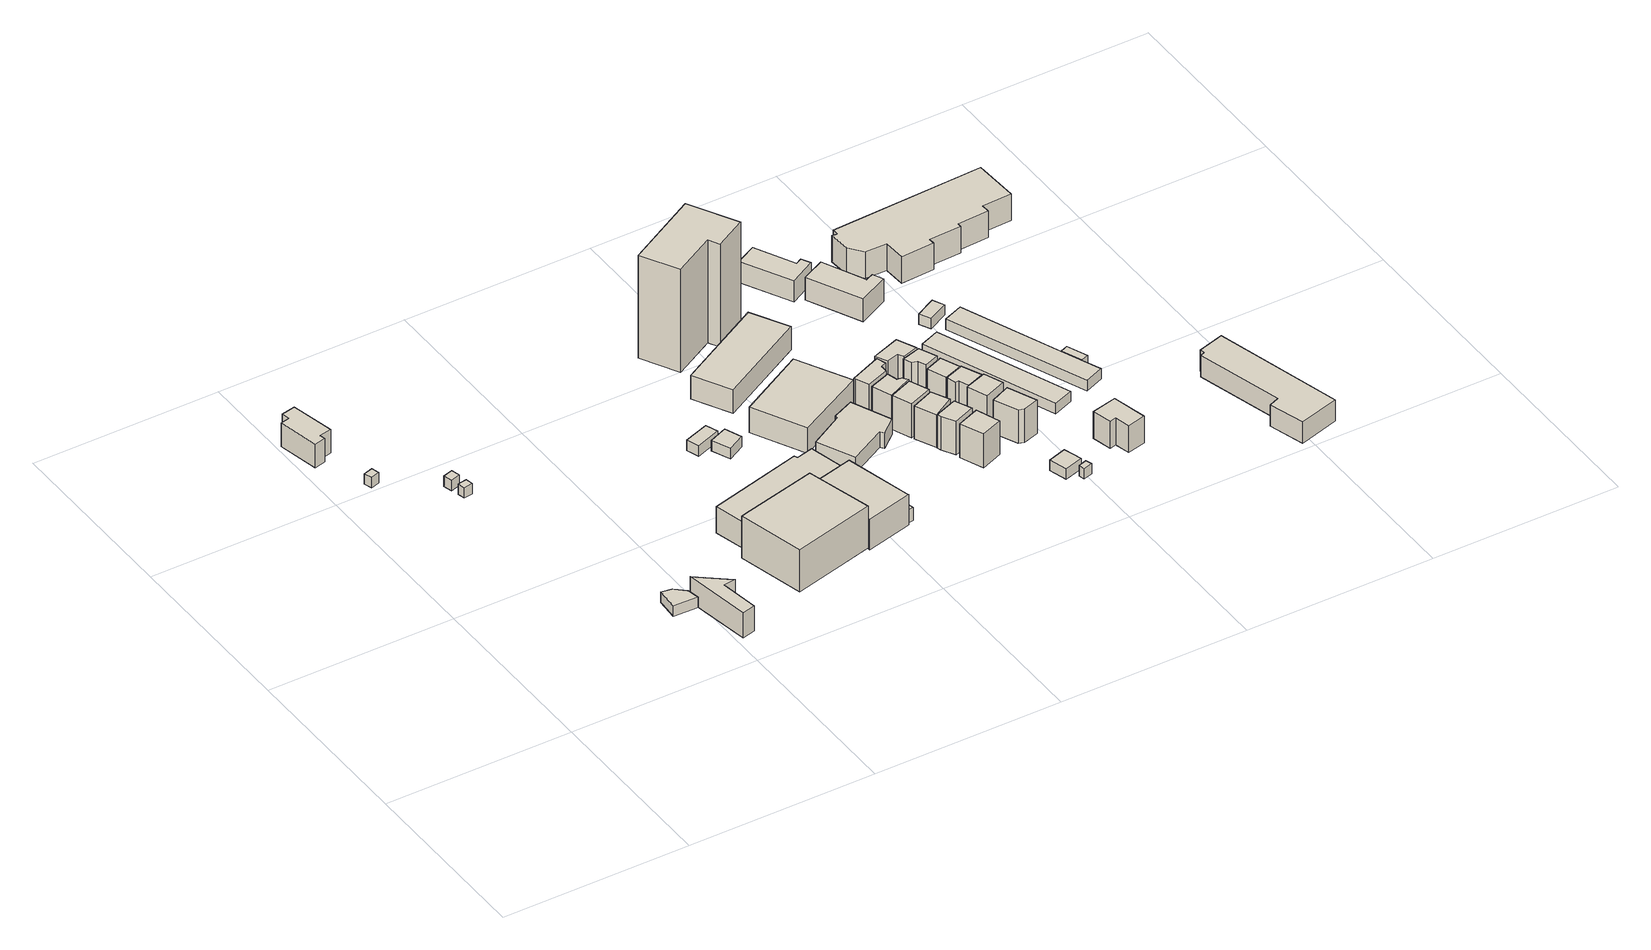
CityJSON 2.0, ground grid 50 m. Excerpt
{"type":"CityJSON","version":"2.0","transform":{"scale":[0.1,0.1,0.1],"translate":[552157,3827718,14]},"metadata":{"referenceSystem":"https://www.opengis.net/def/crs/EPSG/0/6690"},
"CityObjects":{
"building1":{"type":"Building","attributes":{"class":"3001","BuildingDetailAttribute.specifiedBuildingCoverageRate":0.8,"BuildingDetailAttribute.surveyYear":2017,"BuildingRiverFloodingRiskAttribute.description":"2","BuildingRiverFloodingRiskAttribute.rank":"1","BuildingRiverFloodingRiskAttribute.depth":0.229,"BuildingRiverFloodingRiskAttribute.adminType":"1","BuildingRiverFloodingRiskAttribute.scale":"1","BuildingRiverFloodingRiskAttribute.duration":22.53,"BuildingIDAttribute.prefecture":"27","BuildingIDAttribute.city":"27126"},"geometry":[{"type":"Solid","lod":"1","boundaries":[[[[0,1,2,3]],[[2,4,5,3]],[[1,6,4,2]],[[0,7,6,1]],[[3,5,7,0]],[[4,6,7,5]]]]}]},
"building2":{"type":"Building","attributes":{"計測周辺長":39.08,"1/2500図郭":113,"区名":"平野区","町丁目名称":"長吉川辺４丁目","街区番号":1,"class":"3001","usage":"411","measuredHeight":6.8,"storeysAboveGround":2,"BuildingDetailAttribute.buildingRoofEdgeArea":73.45,"BuildingDetailAttribute.buildingStructureType":"601","BuildingDetailAttribute.buildingStructureOrgType":"1","BuildingDetailAttribute.detailedUsage":"1110","BuildingDetailAttribute.specifiedBuildingCoverageRate":0.8,"BuildingDetailAttribute.surveyYear":2017,"BuildingRiverFloodingRiskAttribute.description":"2","BuildingRiverFloodingRiskAttribute.rank":"2","BuildingRiverFloodingRiskAttribute.depth":0.531,"BuildingRiverFloodingRiskAttribute.adminType":"1","BuildingRiverFloodingRiskAttribute.scale":"1","BuildingRiverFloodingRiskAttribute.duration":22.53,"BuildingIDAttribute.prefecture":"27","BuildingIDAttribute.city":"27126"},"geometry":[{"type":"Solid","lod":"1","boundaries":[[[[8,9,10,11,12,13,14,15]],[[14,16,17,15]],[[13,18,16,14]],[[12,19,18,13]],[[11,20,19,12]],[[10,21,20,11]],[[9,22,21,10]],[[8,23,22,9]],[[15,17,23,8]],[[16,18,19,20,21,22,23,17]]]]}]},
"building3":{"type":"Building","attributes":{"class":"3001","BuildingDetailAttribute.specifiedBuildingCoverageRate":0.8,"BuildingDetailAttribute.surveyYear":2017,"BuildingRiverFloodingRiskAttribute.description":"2","BuildingRiverFloodingRiskAttribute.rank":"2","BuildingRiverFloodingRiskAttribute.depth":0.778,"BuildingRiverFloodingRiskAttribute.adminType":"1","BuildingRiverFloodingRiskAttribute.scale":"2","BuildingRiverFloodingRiskAttribute.duration":47.17,"BuildingIDAttribute.prefecture":"27","BuildingIDAttribute.city":"27126"},"geometry":[{"type":"Solid","lod":"1","boundaries":[[[[24,25,26,27]],[[26,28,29,27]],[[25,30,28,26]],[[24,31,30,25]],[[27,29,31,24]],[[28,30,31,29]]]]}]},
"building4":{"type":"Building","attributes":{"class":"3001","BuildingDetailAttribute.specifiedBuildingCoverageRate":0.8,"BuildingDetailAttribute.surveyYear":2017,"BuildingRiverFloodingRiskAttribute.description":"2","BuildingRiverFloodingRiskAttribute.rank":"1","BuildingRiverFloodingRiskAttribute.depth":0.028,"BuildingRiverFloodingRiskAttribute.adminType":"1","BuildingRiverFloodingRiskAttribute.scale":"1","BuildingRiverFloodingRiskAttribute.duration":47.17,"BuildingIDAttribute.prefecture":"27","BuildingIDAttribute.city":"27126"},"geometry":[{"type":"Solid","lod":"1","boundaries":[[[[32,33,34,35]],[[34,36,37,35]],[[33,38,36,34]],[[32,39,38,33]],[[35,37,39,32]],[[36,38,39,37]]]]}]},
"building5":{"type":"Building","attributes":{"class":"3001","BuildingDetailAttribute.surveyYear":2017,"BuildingRiverFloodingRiskAttribute.description":"2","BuildingRiverFloodingRiskAttribute.rank":"2","BuildingRiverFloodingRiskAttribute.depth":0.735,"BuildingRiverFloodingRiskAttribute.adminType":"1","BuildingRiverFloodingRiskAttribute.scale":"1","BuildingRiverFloodingRiskAttribute.duration":90.55,"BuildingIDAttribute.prefecture":"27","BuildingIDAttribute.city":"27126"},"geometry":[{"type":"Solid","lod":"1","boundaries":[[[[40,41,42,43,44]],[[43,45,46,44]],[[42,47,45,43]],[[41,48,47,42]],[[40,49,48,41]],[[44,46,49,40]],[[45,47,48,49,46]]]]}]},
"building6":{"type":"Building","attributes":{"class":"3001","measuredHeight":7.2,"BuildingDetailAttribute.surveyYear":2017,"BuildingRiverFloodingRiskAttribute.description":"2","BuildingRiverFloodingRiskAttribute.rank":"2","BuildingRiverFloodingRiskAttribute.depth":0.735,"BuildingRiverFloodingRiskAttribute.adminType":"1","BuildingRiverFloodingRiskAttribute.scale":"1","BuildingRiverFloodingRiskAttribute.duration":90.55,"BuildingIDAttribute.prefecture":"27","BuildingIDAttribute.city":"27126"},"geometry":[{"type":"Solid","lod":"1","boundaries":[[[[50,51,52,53,54]],[[53,55,56,54]],[[52,57,55,53]],[[51,58,57,52]],[[50,59,58,51]],[[54,56,59,50]],[[55,57,58,59,56]]]]}]},
"building7":{"type":"Building","attributes":{"計測周辺長":106.9,"1/2500図郭":113,"区名":"平野区","町丁目名称":"長吉川辺４丁目","街区番号":1,"class":"3001","usage":"402","measuredHeight":12,"storeysAboveGround":3,"BuildingDetailAttribute.buildingRoofEdgeArea":641.22,"BuildingDetailAttribute.buildingStructureType":"610","BuildingDetailAttribute.buildingStructureOrgType":"2","BuildingDetailAttribute.detailedUsage":"1210","BuildingDetailAttribute.specifiedBuildingCoverageRate":0.8,"BuildingDetailAttribute.surveyYear":2017,"BuildingRiverFloodingRiskAttribute.description":"2","BuildingRiverFloodingRiskAttribute.rank":"2","BuildingRiverFloodingRiskAttribute.depth":0.831,"BuildingRiverFloodingRiskAttribute.adminType":"1","BuildingRiverFloodingRiskAttribute.scale":"1","BuildingRiverFloodingRiskAttribute.duration":133.55,"BuildingIDAttribute.prefecture":"27","BuildingIDAttribute.city":"27126"},"geometry":[{"type":"Solid","lod":"1","boundaries":[[[[60,61,62,63,64]],[[63,65,66,64]],[[62,67,65,63]],[[61,68,67,62]],[[60,69,68,61]],[[64,66,69,60]],[[65,67,68,69,66]]]]}]},
"building8":{"type":"Building","attributes":{"計測周辺長":82.92,"1/2500図郭":113,"区名":"平野区","町丁目名称":"長吉川辺４丁目","街区番号":1,"class":"3001","usage":"441","measuredHeight":7.5,"storeysAboveGround":2,"BuildingDetailAttribute.buildingRoofEdgeArea":329.69,"BuildingDetailAttribute.buildingStructureType":"610","BuildingDetailAttribute.buildingStructureOrgType":"2","BuildingDetailAttribute.detailedUsage":"1510","BuildingDetailAttribute.specifiedBuildingCoverageRate":0.8,"BuildingDetailAttribute.surveyYear":2017,"BuildingRiverFloodingRiskAttribute.description":"2","BuildingRiverFloodingRiskAttribute.rank":"2","BuildingRiverFloodingRiskAttribute.depth":0.732,"BuildingRiverFloodingRiskAttribute.adminType":"1","BuildingRiverFloodingRiskAttribute.scale":"1","BuildingRiverFloodingRiskAttribute.duration":86.08,"BuildingIDAttribute.prefecture":"27","BuildingIDAttribute.city":"27126"},"geometry":[{"type":"Solid","lod":"1","boundaries":[[[[70,71,72,73,74,75,76]],[[75,77,78,76]],[[74,79,77,75]],[[73,80,79,74]],[[72,81,80,73]],[[71,82,81,72]],[[70,83,82,71]],[[76,78,83,70]],[[77,79,80,81,82,83,78]]]]}]},
"building9":{"type":"Building","attributes":{"計測周辺長":18.52,"1/2500図郭":113,"区名":"平野区","町丁目名称":"長吉川辺４丁目","街区番号":1,"class":"3001","usage":"454","measuredHeight":3,"storeysAboveGround":1,"BuildingDetailAttribute.buildingRoofEdgeArea":19.88,"BuildingDetailAttribute.buildingStructureType":"610","BuildingDetailAttribute.buildingStructureOrgType":"2","BuildingDetailAttribute.detailedUsage":"1930","BuildingDetailAttribute.specifiedBuildingCoverageRate":0.8,"BuildingDetailAttribute.surveyYear":2017,"BuildingRiverFloodingRiskAttribute.description":"2","BuildingRiverFloodingRiskAttribute.rank":"2","BuildingRiverFloodingRiskAttribute.depth":0.528,"BuildingRiverFloodingRiskAttribute.adminType":"1","BuildingRiverFloodingRiskAttribute.scale":"1","BuildingRiverFloodingRiskAttribute.duration":45.37,"BuildingIDAttribute.prefecture":"27","BuildingIDAttribute.city":"27126"},"geometry":[{"type":"Solid","lod":"1","boundaries":[[[[84,85,86,87]],[[86,88,89,87]],[[85,90,88,86]],[[84,91,90,85]],[[87,89,91,84]],[[88,90,91,89]]]]}]},
"building10":{"type":"Building","attributes":{"計測周辺長":106.9,"1/2500図郭":113,"区名":"平野区","町丁目名称":"長吉川辺４丁目","街区番号":1,"class":"3001","usage":"402","measuredHeight":8.7,"storeysAboveGround":3,"BuildingDetailAttribute.buildingRoofEdgeArea":641.22,"BuildingDetailAttribute.buildingStructureType":"610","BuildingDetailAttribute.buildingStructureOrgType":"2","BuildingDetailAttribute.detailedUsage":"1210","BuildingDetailAttribute.specifiedBuildingCoverageRate":0.8,"BuildingDetailAttribute.surveyYear":2017,"BuildingRiverFloodingRiskAttribute.description":"2","BuildingRiverFloodingRiskAttribute.rank":"2","BuildingRiverFloodingRiskAttribute.depth":0.737,"BuildingRiverFloodingRiskAttribute.adminType":"1","BuildingRiverFloodingRiskAttribute.scale":"1","BuildingRiverFloodingRiskAttribute.duration":126.85,"BuildingIDAttribute.prefecture":"27","BuildingIDAttribute.city":"27126"},"geometry":[{"type":"Solid","lod":"1","boundaries":[[[[92,93,94,95,96,97,98]],[[97,99,100,98]],[[96,101,99,97]],[[95,102,101,96]],[[94,103,102,95]],[[93,104,103,94]],[[92,105,104,93]],[[98,100,105,92]],[[99,101,102,103,104,105,100]]]]}]},
"building11":{"type":"Building","attributes":{"class":"3001","BuildingDetailAttribute.specifiedBuildingCoverageRate":0.8,"BuildingDetailAttribute.surveyYear":2017,"BuildingRiverFloodingRiskAttribute.description":"2","BuildingRiverFloodingRiskAttribute.rank":"2","BuildingRiverFloodingRiskAttribute.depth":0.528,"BuildingRiverFloodingRiskAttribute.adminType":"1","BuildingRiverFloodingRiskAttribute.scale":"1","BuildingRiverFloodingRiskAttribute.duration":112.98,"BuildingIDAttribute.prefecture":"27","BuildingIDAttribute.city":"27126"},"geometry":[{"type":"Solid","lod":"1","boundaries":[[[[106,107,108,109]],[[108,110,111,109]],[[107,112,110,108]],[[106,113,112,107]],[[109,111,113,106]],[[110,112,113,111]]]]}]},
"building12":{"type":"Building","attributes":{"class":"3003","measuredHeight":3.7,"BuildingDetailAttribute.specifiedBuildingCoverageRate":0.8,"BuildingDetailAttribute.surveyYear":2017,"BuildingRiverFloodingRiskAttribute.description":"2","BuildingRiverFloodingRiskAttribute.rank":"2","BuildingRiverFloodingRiskAttribute.depth":1.23,"BuildingRiverFloodingRiskAttribute.adminType":"1","BuildingRiverFloodingRiskAttribute.scale":"1","BuildingRiverFloodingRiskAttribute.duration":126.85,"BuildingIDAttribute.prefecture":"27","BuildingIDAttribute.city":"27126"},"geometry":[{"type":"Solid","lod":"1","boundaries":[[[[114,115,116,117]],[[116,118,119,117]],[[115,120,118,116]],[[114,121,120,115]],[[117,119,121,114]],[[118,120,121,119]]]]}]},
"building13":{"type":"Building","attributes":{"計測周辺長":72.71,"1/2500図郭":113,"区名":"平野区","町丁目名称":"長吉川辺４丁目","街区番号":1,"class":"3001","usage":"441","measuredHeight":7.2,"storeysAboveGround":2,"BuildingDetailAttribute.buildingRoofEdgeArea":324.1,"BuildingDetailAttribute.buildingStructureType":"610","BuildingDetailAttribute.buildingStructureOrgType":"2","BuildingDetailAttribute.detailedUsage":"1510","BuildingDetailAttribute.specifiedBuildingCoverageRate":0.8,"BuildingDetailAttribute.surveyYear":2017,"BuildingRiverFloodingRiskAttribute.description":"2","BuildingRiverFloodingRiskAttribute.rank":"2","BuildingRiverFloodingRiskAttribute.depth":0.833,"BuildingRiverFloodingRiskAttribute.adminType":"1","BuildingRiverFloodingRiskAttribute.scale":"1","BuildingRiverFloodingRiskAttribute.duration":112.98,"BuildingIDAttribute.prefecture":"27","BuildingIDAttribute.city":"27126"},"geometry":[{"type":"Solid","lod":"1","boundaries":[[[[122,123,124,125]],[[124,126,127,125]],[[123,128,126,124]],[[122,129,128,123]],[[125,127,129,122]],[[126,128,129,127]]]]}]},
"building14":{"type":"Building","attributes":{"計測周辺長":43.06,"1/2500図郭":113,"区名":"平野区","町丁目名称":"長吉川辺４丁目","街区番号":1,"class":"3001","usage":"411","measuredHeight":4.4,"storeysAboveGround":2,"BuildingDetailAttribute.buildingRoofEdgeArea":115.74,"BuildingDetailAttribute.buildingStructureType":"601","BuildingDetailAttribute.buildingStructureOrgType":"1","BuildingDetailAttribute.detailedUsage":"1110","BuildingDetailAttribute.specifiedBuildingCoverageRate":0.8,"BuildingDetailAttribute.surveyYear":2017,"BuildingRiverFloodingRiskAttribute.description":"2","BuildingRiverFloodingRiskAttribute.rank":"2","BuildingRiverFloodingRiskAttribute.depth":0.533,"BuildingRiverFloodingRiskAttribute.adminType":"1","BuildingRiverFloodingRiskAttribute.scale":"1","BuildingRiverFloodingRiskAttribute.duration":112.98,"BuildingIDAttribute.prefecture":"27","BuildingIDAttribute.city":"27126"},"geometry":[{"type":"Solid","lod":"1","boundaries":[[[[130,131,132,133,134,135,136,137]],[[136,138,139,137]],[[135,140,138,136]],[[134,141,140,135]],[[133,142,141,134]],[[132,143,142,133]],[[131,144,143,132]],[[130,145,144,131]],[[137,139,145,130]],[[138,140,141,142,143,144,145,139]]]]}]},
"building15":{"type":"Building","attributes":{"計測周辺長":76.27,"1/2500図郭":113,"区名":"平野区","町丁目名称":"長吉川辺４丁目","街区番号":1,"class":"3001","usage":"422","measuredHeight":6.6,"storeysAboveGround":2,"BuildingDetailAttribute.buildingRoofEdgeArea":300.15,"BuildingDetailAttribute.buildingStructureType":"601","BuildingDetailAttribute.buildingStructureOrgType":"1","BuildingDetailAttribute.detailedUsage":"1415","BuildingDetailAttribute.specifiedBuildingCoverageRate":0.8,"BuildingDetailAttribute.surveyYear":2017,"BuildingRiverFloodingRiskAttribute.description":"2","BuildingRiverFloodingRiskAttribute.rank":"2","BuildingRiverFloodingRiskAttribute.depth":1.03,"BuildingRiverFloodingRiskAttribute.adminType":"1","BuildingRiverFloodingRiskAttribute.scale":"1","BuildingRiverFloodingRiskAttribute.duration":182.98,"BuildingIDAttribute.prefecture":"27","BuildingIDAttribute.city":"27126"},"geometry":[{"type":"Solid","lod":"1","boundaries":[[[[146,147,148,149]],[[148,150,151,149]],[[147,152,150,148]],[[146,153,152,147]],[[149,151,153,146]],[[150,152,153,151]]]]}]},
"building16":{"type":"Building","attributes":{"計測周辺長":72.94,"1/2500図郭":113,"区名":"平野区","町丁目名称":"長吉川辺４丁目","街区番号":1,"class":"3002","usage":"412","measuredHeight":29.5,"storeysAboveGround":7,"BuildingDetailAttribute.buildingRoofEdgeArea":275.7,"BuildingDetailAttribute.buildingStructureType":"603","BuildingDetailAttribute.buildingStructureOrgType":"3","BuildingDetailAttribute.detailedUsage":"1130","BuildingDetailAttribute.specifiedBuildingCoverageRate":0.8,"BuildingDetailAttribute.surveyYear":2017,"BuildingRiverFloodingRiskAttribute.description":"2","BuildingRiverFloodingRiskAttribute.rank":"2","BuildingRiverFloodingRiskAttribute.depth":1.03,"BuildingRiverFloodingRiskAttribute.adminType":"1","BuildingRiverFloodingRiskAttribute.scale":"1","BuildingRiverFloodingRiskAttribute.duration":190.18,"BuildingIDAttribute.prefecture":"27","BuildingIDAttribute.city":"27126"},"geometry":[{"type":"Solid","lod":"1","boundaries":[[[[154,155,156,157,158,159]],[[158,160,161,159]],[[157,162,160,158]],[[156,163,162,157]],[[155,164,163,156]],[[154,165,164,155]],[[159,161,165,154]],[[160,162,163,164,165,161]]]]}]},
"building17":{"type":"Building","attributes":{"計測周辺長":24.36,"1/2500図郭":113,"区名":"平野区","町丁目名称":"長吉川辺４丁目","街区番号":1,"class":"3001","usage":"411","measuredHeight":9.4,"storeysAboveGround":3,"BuildingDetailAttribute.buildingRoofEdgeArea":32.88,"BuildingDetailAttribute.buildingStructureType":"610","BuildingDetailAttribute.buildingStructureOrgType":"2","BuildingDetailAttribute.detailedUsage":"1110","BuildingDetailAttribute.specifiedBuildingCoverageRate":0.8,"BuildingDetailAttribute.surveyYear":2017,"BuildingRiverFloodingRiskAttribute.description":"2","BuildingRiverFloodingRiskAttribute.rank":"2","BuildingRiverFloodingRiskAttribute.depth":0.938,"BuildingRiverFloodingRiskAttribute.adminType":"1","BuildingRiverFloodingRiskAttribute.scale":"1","BuildingRiverFloodingRiskAttribute.duration":99.87,"BuildingIDAttribute.prefecture":"27","BuildingIDAttribute.city":"27126"},"geometry":[{"type":"Solid","lod":"1","boundaries":[[[[166,167,168,169,170,171]],[[170,172,173,171]],[[169,174,172,170]],[[168,175,174,169]],[[167,176,175,168]],[[166,177,176,167]],[[171,173,177,166]],[[172,174,175,176,177,173]]]]}]},
"building18":{"type":"Building","attributes":{"計測周辺長":25.8,"1/2500図郭":113,"区名":"平野区","町丁目名称":"長吉川辺４丁目","街区番号":1,"class":"3001","usage":"411","measuredHeight":9.6,"storeysAboveGround":3,"BuildingDetailAttribute.buildingRoofEdgeArea":34.41,"BuildingDetailAttribute.buildingStructureType":"610","BuildingDetailAttribute.buildingStructureOrgType":"2","BuildingDetailAttribute.detailedUsage":"1110","BuildingDetailAttribute.specifiedBuildingCoverageRate":0.8,"BuildingDetailAttribute.surveyYear":2017,"BuildingRiverFloodingRiskAttribute.description":"2","BuildingRiverFloodingRiskAttribute.rank":"2","BuildingRiverFloodingRiskAttribute.depth":0.738,"BuildingRiverFloodingRiskAttribute.adminType":"1","BuildingRiverFloodingRiskAttribute.scale":"1","BuildingRiverFloodingRiskAttribute.duration":99.87,"BuildingIDAttribute.prefecture":"27","BuildingIDAttribute.city":"27126"},"geometry":[{"type":"Solid","lod":"1","boundaries":[[[[178,179,180,181,182,183,184]],[[183,185,186,184]],[[182,187,185,183]],[[181,188,187,182]],[[180,189,188,181]],[[179,190,189,180]],[[178,191,190,179]],[[184,186,191,178]],[[185,187,188,189,190,191,186]]]]}]},
"building19":{"type":"Building","attributes":{"計測周辺長":24.59,"1/2500図郭":113,"区名":"平野区","町丁目名称":"長吉川辺４丁目","街区番号":1,"class":"3001","usage":"411","measuredHeight":9.7,"storeysAboveGround":3,"BuildingDetailAttribute.buildingRoofEdgeArea":32.28,"BuildingDetailAttribute.buildingStructureType":"610","BuildingDetailAttribute.buildingStructureOrgType":"2","BuildingDetailAttribute.detailedUsage":"1110","BuildingDetailAttribute.specifiedBuildingCoverageRate":0.8,"BuildingDetailAttribute.surveyYear":2017,"BuildingRiverFloodingRiskAttribute.description":"2","BuildingRiverFloodingRiskAttribute.rank":"2","BuildingRiverFloodingRiskAttribute.depth":0.638,"BuildingRiverFloodingRiskAttribute.adminType":"1","BuildingRiverFloodingRiskAttribute.scale":"1","BuildingRiverFloodingRiskAttribute.duration":99.87,"BuildingIDAttribute.prefecture":"27","BuildingIDAttribute.city":"27126"},"geometry":[{"type":"Solid","lod":"1","boundaries":[[[[192,193,194,195]],[[194,196,197,195]],[[193,198,196,194]],[[192,199,198,193]],[[195,197,199,192]],[[196,198,199,197]]]]}]},
"building20":{"type":"Building","attributes":{"計測周辺長":24.4,"1/2500図郭":113,"区名":"平野区","町丁目名称":"長吉川辺４丁目","街区番号":1,"class":"3001","usage":"411","measuredHeight":9.5,"storeysAboveGround":3,"BuildingDetailAttribute.buildingRoofEdgeArea":36.94,"BuildingDetailAttribute.buildingStructureType":"610","BuildingDetailAttribute.buildingStructureOrgType":"2","BuildingDetailAttribute.detailedUsage":"1110","BuildingDetailAttribute.specifiedBuildingCoverageRate":0.8,"BuildingDetailAttribute.surveyYear":2017,"BuildingRiverFloodingRiskAttribute.description":"2","BuildingRiverFloodingRiskAttribute.rank":"2","BuildingRiverFloodingRiskAttribute.depth":0.839,"BuildingRiverFloodingRiskAttribute.adminType":"1","BuildingRiverFloodingRiskAttribute.scale":"1","BuildingRiverFloodingRiskAttribute.duration":128.32,"BuildingIDAttribute.prefecture":"27","BuildingIDAttribute.city":"27126"},"geometry":[{"type":"Solid","lod":"1","boundaries":[[[[200,201,202,203]],[[202,204,205,203]],[[201,206,204,202]],[[200,207,206,201]],[[203,205,207,200]],[[204,206,207,205]]]]}]},
"building21":{"type":"Building","attributes":{"計測周辺長":22.57,"1/2500図郭":113,"区名":"平野区","町丁目名称":"長吉川辺４丁目","街区番号":1,"class":"3001","usage":"411","measuredHeight":9.6,"storeysAboveGround":3,"BuildingDetailAttribute.buildingRoofEdgeArea":31.78,"BuildingDetailAttribute.buildingStructureType":"610","BuildingDetailAttribute.buildingStructureOrgType":"2","BuildingDetailAttribute.detailedUsage":"1110","BuildingDetailAttribute.specifiedBuildingCoverageRate":0.8,"BuildingDetailAttribute.surveyYear":2017,"BuildingRiverFloodingRiskAttribute.description":"2","BuildingRiverFloodingRiskAttribute.rank":"2","BuildingRiverFloodingRiskAttribute.depth":0.939,"BuildingRiverFloodingRiskAttribute.adminType":"1","BuildingRiverFloodingRiskAttribute.scale":"1","BuildingRiverFloodingRiskAttribute.duration":128.32,"BuildingIDAttribute.prefecture":"27","BuildingIDAttribute.city":"27126"},"geometry":[{"type":"Solid","lod":"1","boundaries":[[[[208,209,210,211,212]],[[211,213,214,212]],[[210,215,213,211]],[[209,216,215,210]],[[208,217,216,209]],[[212,214,217,208]],[[213,215,216,217,214]]]]}]},
"building22":{"type":"Building","attributes":{"計測周辺長":25.96,"1/2500図郭":113,"区名":"平野区","町丁目名称":"長吉川辺４丁目","街区番号":1,"class":"3001","usage":"413","measuredHeight":9.7,"storeysAboveGround":3,"BuildingDetailAttribute.buildingRoofEdgeArea":42.06,"BuildingDetailAttribute.buildingStructureType":"603","BuildingDetailAttribute.buildingStructureOrgType":"3","BuildingDetailAttribute.detailedUsage":"1150","BuildingDetailAttribute.specifiedBuildingCoverageRate":0.8,"BuildingDetailAttribute.surveyYear":2017,"BuildingRiverFloodingRiskAttribute.description":"2","BuildingRiverFloodingRiskAttribute.rank":"2","BuildingRiverFloodingRiskAttribute.depth":0.839,"BuildingRiverFloodingRiskAttribute.adminType":"1","BuildingRiverFloodingRiskAttribute.scale":"1","BuildingRiverFloodingRiskAttribute.duration":128.32,"BuildingIDAttribute.prefecture":"27","BuildingIDAttribute.city":"27126"},"geometry":[{"type":"Solid","lod":"1","boundaries":[[[[218,219,220,221]],[[220,222,223,221]],[[219,224,222,220]],[[218,225,224,219]],[[221,223,225,218]],[[222,224,225,223]]]]}]},
"building23":{"type":"Building","attributes":{"計測周辺長":26.19,"1/2500図郭":113,"区名":"平野区","町丁目名称":"長吉川辺４丁目","街区番号":1,"class":"3001","usage":"411","measuredHeight":9.5,"storeysAboveGround":3,"BuildingDetailAttribute.buildingRoofEdgeArea":35.69,"BuildingDetailAttribute.buildingStructureType":"610","BuildingDetailAttribute.buildingStructureOrgType":"2","BuildingDetailAttribute.detailedUsage":"1110","BuildingDetailAttribute.specifiedBuildingCoverageRate":0.8,"BuildingDetailAttribute.surveyYear":2017,"BuildingRiverFloodingRiskAttribute.description":"2","BuildingRiverFloodingRiskAttribute.rank":"2","BuildingRiverFloodingRiskAttribute.depth":0.638,"BuildingRiverFloodingRiskAttribute.adminType":"1","BuildingRiverFloodingRiskAttribute.scale":"1","BuildingRiverFloodingRiskAttribute.duration":99.87,"BuildingIDAttribute.prefecture":"27","BuildingIDAttribute.city":"27126"},"geometry":[{"type":"Solid","lod":"1","boundaries":[[[[226,227,228,229,230,231]],[[230,232,233,231]],[[229,234,232,230]],[[228,235,234,229]],[[227,236,235,228]],[[226,237,236,227]],[[231,233,237,226]],[[232,234,235,236,237,233]]]]}]},
"building24":{"type":"Building","attributes":{"class":"3003","BuildingDetailAttribute.specifiedBuildingCoverageRate":0.8,"BuildingDetailAttribute.surveyYear":2017,"BuildingRiverFloodingRiskAttribute.description":"2","BuildingRiverFloodingRiskAttribute.rank":"2","BuildingRiverFloodingRiskAttribute.depth":0.935,"BuildingRiverFloodingRiskAttribute.adminType":"1","BuildingRiverFloodingRiskAttribute.scale":"1","BuildingRiverFloodingRiskAttribute.duration":89.23,"BuildingIDAttribute.prefecture":"27","BuildingIDAttribute.city":"27126"},"geometry":[{"type":"Solid","lod":"1","boundaries":[[[[238,239,240,241]],[[240,242,243,241]],[[239,244,242,240]],[[238,245,244,239]],[[241,243,245,238]],[[242,244,245,243]]]]}]},
"building25":{"type":"Building","attributes":{"計測周辺長":20.73,"1/2500図郭":113,"区名":"平野区","町丁目名称":"長吉川辺４丁目","街区番号":1,"class":"3001","usage":"411","measuredHeight":9.7,"storeysAboveGround":3,"BuildingDetailAttribute.buildingRoofEdgeArea":24.84,"BuildingDetailAttribute.buildingStructureType":"610","BuildingDetailAttribute.buildingStructureOrgType":"2","BuildingDetailAttribute.detailedUsage":"1110","BuildingDetailAttribute.specifiedBuildingCoverageRate":0.8,"BuildingDetailAttribute.surveyYear":2017,"BuildingRiverFloodingRiskAttribute.description":"2","BuildingRiverFloodingRiskAttribute.rank":"2","BuildingRiverFloodingRiskAttribute.depth":0.938,"BuildingRiverFloodingRiskAttribute.adminType":"1","BuildingRiverFloodingRiskAttribute.scale":"1","BuildingRiverFloodingRiskAttribute.duration":99.87,"BuildingIDAttribute.prefecture":"27","BuildingIDAttribute.city":"27126"},"geometry":[{"type":"Solid","lod":"1","boundaries":[[[[246,247,248,249,250,251]],[[250,252,253,251]],[[249,254,252,250]],[[248,255,254,249]],[[247,256,255,248]],[[246,257,256,247]],[[251,253,257,246]],[[252,254,255,256,257,253]]]]}]},
"building26":{"type":"Building","attributes":{"計測周辺長":20.89,"1/2500図郭":113,"区名":"平野区","町丁目名称":"長吉川辺４丁目","街区番号":1,"class":"3001","usage":"411","measuredHeight":9.8,"storeysAboveGround":3,"BuildingDetailAttribute.buildingRoofEdgeArea":27.25,"BuildingDetailAttribute.buildingStructureType":"610","BuildingDetailAttribute.buildingStructureOrgType":"2","BuildingDetailAttribute.detailedUsage":"1110","BuildingDetailAttribute.specifiedBuildingCoverageRate":0.8,"BuildingDetailAttribute.surveyYear":2017,"BuildingRiverFloodingRiskAttribute.description":"2","BuildingRiverFloodingRiskAttribute.rank":"2","BuildingRiverFloodingRiskAttribute.depth":0.838,"BuildingRiverFloodingRiskAttribute.adminType":"1","BuildingRiverFloodingRiskAttribute.scale":"1","BuildingRiverFloodingRiskAttribute.duration":99.87,"BuildingIDAttribute.prefecture":"27","BuildingIDAttribute.city":"27126"},"geometry":[{"type":"Solid","lod":"1","boundaries":[[[[258,259,260,261]],[[260,262,263,261]],[[259,264,262,260]],[[258,265,264,259]],[[261,263,265,258]],[[262,264,265,263]]]]}]},
"building27":{"type":"Building","attributes":{"class":"3003","BuildingDetailAttribute.specifiedBuildingCoverageRate":0.8,"BuildingDetailAttribute.surveyYear":2017,"BuildingRiverFloodingRiskAttribute.description":"2","BuildingRiverFloodingRiskAttribute.rank":"1","BuildingRiverFloodingRiskAttribute.depth":0.435,"BuildingRiverFloodingRiskAttribute.adminType":"1","BuildingRiverFloodingRiskAttribute.scale":"1","BuildingRiverFloodingRiskAttribute.duration":89.23,"BuildingIDAttribute.prefecture":"27","BuildingIDAttribute.city":"27126"},"geometry":[{"type":"Solid","lod":"1","boundaries":[[[[266,267,268,269]],[[268,270,271,269]],[[267,272,270,268]],[[266,273,272,267]],[[269,271,273,266]],[[270,272,273,271]]]]}]},
"building28":{"type":"Building","attributes":{"計測周辺長":22.55,"1/2500図郭":113,"区名":"平野区","町丁目名称":"長吉川辺４丁目","街区番号":1,"class":"3001","usage":"411","measuredHeight":9.8,"storeysAboveGround":3,"BuildingDetailAttribute.buildingRoofEdgeArea":30.19,"BuildingDetailAttribute.buildingStructureType":"610","BuildingDetailAttribute.buildingStructureOrgType":"2","BuildingDetailAttribute.detailedUsage":"1110","BuildingDetailAttribute.specifiedBuildingCoverageRate":0.8,"BuildingDetailAttribute.surveyYear":2017,"BuildingRiverFloodingRiskAttribute.description":"2","BuildingRiverFloodingRiskAttribute.rank":"2","BuildingRiverFloodingRiskAttribute.depth":0.839,"BuildingRiverFloodingRiskAttribute.adminType":"1","BuildingRiverFloodingRiskAttribute.scale":"1","BuildingRiverFloodingRiskAttribute.duration":128.32,"BuildingIDAttribute.prefecture":"27","BuildingIDAttribute.city":"27126"},"geometry":[{"type":"Solid","lod":"1","boundaries":[[[[274,275,276,277,278,279]],[[278,280,281,279]],[[277,282,280,278]],[[276,283,282,277]],[[275,284,283,276]],[[274,285,284,275]],[[279,281,285,274]],[[280,282,283,284,285,281]]]]}]},
"building29":{"type":"Building","attributes":{"計測周辺長":23.27,"1/2500図郭":113,"区名":"平野区","町丁目名称":"長吉川辺４丁目","街区番号":1,"class":"3001","usage":"411","measuredHeight":10.1,"storeysAboveGround":3,"BuildingDetailAttribute.buildingRoofEdgeArea":33.72,"BuildingDetailAttribute.buildingStructureType":"610","BuildingDetailAttribute.buildingStructureOrgType":"2","BuildingDetailAttribute.detailedUsage":"1110","BuildingDetailAttribute.specifiedBuildingCoverageRate":0.8,"BuildingDetailAttribute.surveyYear":2017,"BuildingRiverFloodingRiskAttribute.description":"2","BuildingRiverFloodingRiskAttribute.rank":"2","BuildingRiverFloodingRiskAttribute.depth":0.639,"BuildingRiverFloodingRiskAttribute.adminType":"1","BuildingRiverFloodingRiskAttribute.scale":"1","BuildingRiverFloodingRiskAttribute.duration":128.32,"BuildingIDAttribute.prefecture":"27","BuildingIDAttribute.city":"27126"},"geometry":[{"type":"Solid","lod":"1","boundaries":[[[[286,287,288,289]],[[288,290,291,289]],[[287,292,290,288]],[[286,293,292,287]],[[289,291,293,286]],[[290,292,293,291]]]]}]},
"building30":{"type":"Building","attributes":{"計測周辺長":26.96,"1/2500図郭":113,"区名":"平野区","町丁目名称":"長吉川辺４丁目","街区番号":1,"class":"3002","usage":"411","measuredHeight":9.5,"storeysAboveGround":3,"BuildingDetailAttribute.buildingRoofEdgeArea":45,"BuildingDetailAttribute.buildingStructureType":"603","BuildingDetailAttribute.buildingStructureOrgType":"3","BuildingDetailAttribute.detailedUsage":"1110","BuildingDetailAttribute.specifiedBuildingCoverageRate":0.8,"BuildingDetailAttribute.surveyYear":2017,"BuildingRiverFloodingRiskAttribute.description":"2","BuildingRiverFloodingRiskAttribute.rank":"2","BuildingRiverFloodingRiskAttribute.depth":0.737,"BuildingRiverFloodingRiskAttribute.adminType":"1","BuildingRiverFloodingRiskAttribute.scale":"1","BuildingRiverFloodingRiskAttribute.duration":126.98,"BuildingIDAttribute.prefecture":"27","BuildingIDAttribute.city":"27126"},"geometry":[{"type":"Solid","lod":"1","boundaries":[[[[294,295,296,297,298]],[[297,299,300,298]],[[296,301,299,297]],[[295,302,301,296]],[[294,303,302,295]],[[298,300,303,294]],[[299,301,302,303,300]]]]}]},
"building31":{"type":"Building","attributes":{"計測周辺長":44.82,"1/2500図郭":113,"区名":"平野区","町丁目名称":"長吉川辺４丁目","街区番号":1,"class":"3001","usage":"441","measuredHeight":6,"storeysAboveGround":2,"BuildingDetailAttribute.buildingRoofEdgeArea":93.85,"BuildingDetailAttribute.buildingStructureType":"610","BuildingDetailAttribute.buildingStructureOrgType":"2","BuildingDetailAttribute.detailedUsage":"1520","BuildingDetailAttribute.specifiedBuildingCoverageRate":0.8,"BuildingDetailAttribute.surveyYear":2017,"BuildingRiverFloodingRiskAttribute.description":"2","BuildingRiverFloodingRiskAttribute.rank":"2","BuildingRiverFloodingRiskAttribute.depth":1.24,"BuildingRiverFloodingRiskAttribute.adminType":"1","BuildingRiverFloodingRiskAttribute.scale":"1","BuildingRiverFloodingRiskAttribute.duration":193.65,"BuildingIDAttribute.prefecture":"27","BuildingIDAttribute.city":"27126"},"geometry":[{"type":"Solid","lod":"1","boundaries":[[[[304,305,306,307,308,309]],[[308,310,311,309]],[[307,312,310,308]],[[306,313,312,307]],[[305,314,313,306]],[[304,315,314,305]],[[309,311,315,304]],[[310,312,313,314,315,311]]]]}]},
"building32":{"type":"Building","attributes":{"計測周辺長":49,"1/2500図郭":113,"区名":"平野区","町丁目名称":"長吉川辺４丁目","街区番号":1,"class":"3001","usage":"431","measuredHeight":6.5,"storeysAboveGround":1,"BuildingDetailAttribute.buildingRoofEdgeArea":111.53,"BuildingDetailAttribute.buildingStructureType":"610","BuildingDetailAttribute.buildingStructureOrgType":"2","BuildingDetailAttribute.detailedUsage":"1720","BuildingDetailAttribute.specifiedBuildingCoverageRate":0.8,"BuildingDetailAttribute.surveyYear":2017,"BuildingRiverFloodingRiskAttribute.description":"2","BuildingRiverFloodingRiskAttribute.rank":"2","BuildingRiverFloodingRiskAttribute.depth":1.04,"BuildingRiverFloodingRiskAttribute.adminType":"1","BuildingRiverFloodingRiskAttribute.scale":"1","BuildingRiverFloodingRiskAttribute.duration":193.65,"BuildingIDAttribute.prefecture":"27","BuildingIDAttribute.city":"27126"},"geometry":[{"type":"Solid","lod":"1","boundaries":[[[[316,317,318,319,320,321]],[[320,322,323,321]],[[319,324,322,320]],[[318,325,324,319]],[[317,326,325,318]],[[316,327,326,317]],[[321,323,327,316]],[[322,324,325,326,327,323]]]]}]},
"building33":{"type":"Building","attributes":{"計測周辺長":86.62,"1/2500図郭":113,"区名":"平野区","町丁目名称":"長吉川辺４丁目","街区番号":1,"class":"3001","usage":"431","storeysAboveGround":1,"BuildingDetailAttribute.buildingRoofEdgeArea":212.92,"BuildingDetailAttribute.buildingStructureType":"610","BuildingDetailAttribute.buildingStructureOrgType":"2","BuildingDetailAttribute.detailedUsage":"1740","BuildingDetailAttribute.specifiedBuildingCoverageRate":0.8,"BuildingDetailAttribute.surveyYear":2017,"BuildingRiverFloodingRiskAttribute.description":"2","BuildingRiverFloodingRiskAttribute.rank":"2","BuildingRiverFloodingRiskAttribute.depth":0.633,"BuildingRiverFloodingRiskAttribute.adminType":"1","BuildingRiverFloodingRiskAttribute.scale":"1","BuildingRiverFloodingRiskAttribute.duration":67.53,"BuildingIDAttribute.prefecture":"27","BuildingIDAttribute.city":"27126"},"geometry":[{"type":"Solid","lod":"1","boundaries":[[[[328,329,330,331]],[[330,332,333,331]],[[329,334,332,330]],[[328,335,334,329]],[[331,333,335,328]],[[332,334,335,333]]]]}]},
"building34":{"type":"Building","attributes":{"計測周辺長":31.74,"1/2500図郭":113,"区名":"平野区","町丁目名称":"長吉川辺４丁目","街区番号":2,"class":"3001","usage":"411","measuredHeight":7.7,"storeysAboveGround":3,"BuildingDetailAttribute.buildingRoofEdgeArea":58.46,"BuildingDetailAttribute.buildingStructureType":"610","BuildingDetailAttribute.buildingStructureOrgType":"2","BuildingDetailAttribute.detailedUsage":"1110","BuildingDetailAttribute.specifiedBuildingCoverageRate":0.8,"BuildingDetailAttribute.surveyYear":2017,"BuildingRiverFloodingRiskAttribute.description":"2","BuildingRiverFloodingRiskAttribute.rank":"2","BuildingRiverFloodingRiskAttribute.depth":0.735,"BuildingRiverFloodingRiskAttribute.adminType":"1","BuildingRiverFloodingRiskAttribute.scale":"1","BuildingRiverFloodingRiskAttribute.duration":89.23,"BuildingIDAttribute.prefecture":"27","BuildingIDAttribute.city":"27126"},"geometry":[{"type":"Solid","lod":"1","boundaries":[[[[336,337,338,339,340,341]],[[340,342,343,341]],[[339,344,342,340]],[[338,345,344,339]],[[337,346,345,338]],[[336,347,346,337]],[[341,343,347,336]],[[342,344,345,346,347,343]]]]}]},
"building35":{"type":"Building","attributes":{"計測周辺長":18.68,"1/2500図郭":113,"区名":"平野区","町丁目名称":"長吉川辺４丁目","街区番号":1,"class":"3001","usage":"454","storeysAboveGround":1,"BuildingDetailAttribute.buildingRoofEdgeArea":20.07,"BuildingDetailAttribute.buildingStructureType":"610","BuildingDetailAttribute.buildingStructureOrgType":"2","BuildingDetailAttribute.detailedUsage":"1930","BuildingDetailAttribute.specifiedBuildingCoverageRate":0.8,"BuildingDetailAttribute.surveyYear":2017,"BuildingRiverFloodingRiskAttribute.description":"2","BuildingRiverFloodingRiskAttribute.rank":"2","BuildingRiverFloodingRiskAttribute.depth":0.935,"BuildingRiverFloodingRiskAttribute.adminType":"1","BuildingRiverFloodingRiskAttribute.scale":"1","BuildingRiverFloodingRiskAttribute.duration":116.58,"BuildingIDAttribute.prefecture":"27","BuildingIDAttribute.city":"27126"},"geometry":[{"type":"Solid","lod":"1","boundaries":[[[[348,349,350,351]],[[350,352,353,351]],[[349,354,352,350]],[[348,355,354,349]],[[351,353,355,348]],[[352,354,355,353]]]]}]},
"building36":{"type":"Building","attributes":{"計測周辺長":90.1,"1/2500図郭":113,"区名":"平野区","町丁目名称":"長吉川辺４丁目","街区番号":1,"class":"3001","usage":"431","storeysAboveGround":1,"BuildingDetailAttribute.buildingRoofEdgeArea":218.7,"BuildingDetailAttribute.buildingStructureType":"610","BuildingDetailAttribute.buildingStructureOrgType":"2","BuildingDetailAttribute.detailedUsage":"1740","BuildingDetailAttribute.specifiedBuildingCoverageRate":0.8,"BuildingDetailAttribute.surveyYear":2017,"BuildingRiverFloodingRiskAttribute.description":"2","BuildingRiverFloodingRiskAttribute.rank":"2","BuildingRiverFloodingRiskAttribute.depth":0.633,"BuildingRiverFloodingRiskAttribute.adminType":"1","BuildingRiverFloodingRiskAttribute.scale":"1","BuildingRiverFloodingRiskAttribute.duration":67.53,"BuildingIDAttribute.prefecture":"27","BuildingIDAttribute.city":"27126"},"geometry":[{"type":"Solid","lod":"1","boundaries":[[[[356,357,358,359,360,361]],[[360,362,363,361]],[[359,364,362,360]],[[358,365,364,359]],[[357,366,365,358]],[[356,367,366,357]],[[361,363,367,356]],[[362,364,365,366,367,363]]]]}]},
"building37":{"type":"Building","attributes":{"class":"3001","BuildingDetailAttribute.specifiedBuildingCoverageRate":0.8,"BuildingDetailAttribute.surveyYear":2017,"BuildingRiverFloodingRiskAttribute.description":"2","BuildingRiverFloodingRiskAttribute.rank":"2","BuildingRiverFloodingRiskAttribute.depth":0.733,"BuildingRiverFloodingRiskAttribute.adminType":"1","BuildingRiverFloodingRiskAttribute.scale":"1","BuildingRiverFloodingRiskAttribute.duration":67.53,"BuildingIDAttribute.prefecture":"27","BuildingIDAttribute.city":"27126"},"geometry":[{"type":"Solid","lod":"1","boundaries":[[[[368,369,370,371]],[[370,372,373,371]],[[369,374,372,370]],[[368,375,374,369]],[[371,373,375,368]],[[372,374,375,373]]]]}]},
"building38":{"type":"Building","attributes":{"class":"3001","measuredHeight":7.6,"BuildingDetailAttribute.surveyYear":2017,"BuildingRiverFloodingRiskAttribute.description":"2","BuildingRiverFloodingRiskAttribute.rank":"1","BuildingRiverFloodingRiskAttribute.depth":0.333,"BuildingRiverFloodingRiskAttribute.adminType":"1","BuildingRiverFloodingRiskAttribute.scale":"1","BuildingRiverFloodingRiskAttribute.duration":42.27,"BuildingIDAttribute.prefecture":"27","BuildingIDAttribute.city":"27126"},"geometry":[{"type":"Solid","lod":"1","boundaries":[[[[376,377,378,379,380,381,382,383,384,385,386,387,388,389,390]],[[389,391,392,390]],[[388,393,391,389]],[[387,394,393,388]],[[386,395,394,387]],[[385,396,395,386]],[[384,397,396,385]],[[383,398,397,384]],[[382,399,398,383]],[[381,400,399,382]],[[380,401,400,381]],[[379,402,401,380]],[[378,403,402,379]],[[377,404,403,378]],[[376,405,404,377]],[[390,392,405,376]],[[391,393,394,395,396,397,398,399,400,401,402,403,404,405,392]]]]}]},
"building39":{"type":"Building","attributes":{"class":"3001","measuredHeight":6.1,"BuildingDetailAttribute.surveyYear":2017,"BuildingRiverFloodingRiskAttribute.description":"2","BuildingRiverFloodingRiskAttribute.rank":"1","BuildingRiverFloodingRiskAttribute.depth":0.339,"BuildingRiverFloodingRiskAttribute.adminType":"1","BuildingRiverFloodingRiskAttribute.scale":"1","BuildingRiverFloodingRiskAttribute.duration":32.37,"BuildingIDAttribute.prefecture":"27","BuildingIDAttribute.city":"27126"},"geometry":[{"type":"Solid","lod":"1","boundaries":[[[[406,407,408,409,410,411,412,413]],[[412,414,415,413]],[[411,416,414,412]],[[410,417,416,411]],[[409,418,417,410]],[[408,419,418,409]],[[407,420,419,408]],[[406,421,420,407]],[[413,415,421,406]],[[414,416,417,418,419,420,421,415]]]]}]}
},
"vertices":[
[87,1018,17],[112,1025,17],[118,1004,17],[94,997,17],[118,1004,47],[94,997,47],[112,1025,47],[87,1018,47],
[6,1243,12],[30,1248,12],[25,1269,12],[63,1277,12],[88,1162,12],[56,1155,12],[59,1141,12],[29,1134,12],[59,1141,80],[29,1134,80],[56,1155,80],[88,1162,80],[63,1277,80],[25,1269,80],[30,1248,80],[6,1243,80],
[247,871,18],[271,875,18],[275,855,18],[251,851,18],[275,855,48],[251,851,48],[271,875,48],[247,871,48],
[235,913,18],[261,921,18],[267,898,18],[241,890,18],[267,898,48],[241,890,48],[261,921,48],[235,913,48],
[424,236,8],[428,296,8],[456,291,8],[483,266,8],[489,234,8],[483,266,38],[489,234,38],[456,291,38],[428,296,38],[424,236,38],
[488,266,4],[569,202,4],[537,199,4],[553,97,4],[518,87,4],[553,97,76],[518,87,76],[537,199,76],[569,202,76],[488,266,76],
[887,388,10],[933,213,10],[714,157,10],[670,335,10],[698,342,10],[670,335,130],[698,342,130],[714,157,130],[933,213,130],[887,388,130],
[887,388,9],[698,342,9],[672,446,9],[923,511,9],[926,502,9],[971,513,9],[995,415,9],[971,513,84],[995,415,84],[926,502,84],[923,511,84],[672,446,84],[698,342,84],[887,388,84],
[779,741,9],[845,764,9],[857,732,9],[791,708,9],[857,732,39],[791,708,39],[845,764,39],[779,741,39],
[1056,245,8],[1058,238,8],[934,207,8],[933,213,8],[887,388,8],[995,415,8],[1012,419,8],[995,415,95],[1012,419,95],[887,388,95],[933,213,95],[934,207,95],[1058,238,95],[1056,245,95],
[826,710,9],[874,730,9],[892,685,9],[847,660,9],[892,685,39],[847,660,39],[874,730,39],[826,710,39],
[1012,419,7],[1034,427,7],[1076,247,7],[1056,245,7],[1076,247,45],[1056,245,45],[1034,427,45],[1012,419,45],
[935,721,9],[1116,820,9],[1190,680,9],[1006,584,9],[1190,680,82],[1006,584,82],[1116,820,82],[935,721,82],
[1013,562,10],[1102,612,10],[1102,620,10],[1159,645,10],[1205,541,10],[1163,506,10],[1156,515,10],[1059,464,10],[1156,515,54],[1059,464,54],[1163,506,54],[1205,541,54],[1159,645,54],[1102,620,54],[1102,612,54],[1013,562,54],
[890,900,8],[1127,1029,8],[1181,932,8],[943,802,8],[1181,932,75],[943,802,75],[1127,1029,75],[890,900,75],
[872,1094,6],[1066,1200,6],[1135,1074,6],[1051,1029,6],[1036,1058,6],[925,997,6],[1036,1058,301],[925,997,301],[1051,1029,301],[1135,1074,301],[1066,1200,301],[872,1094,301],
[1195,611,11],[1250,631,11],[1257,604,11],[1270,602,11],[1280,589,11],[1215,559,11],[1280,589,106],[1215,559,106],[1270,602,106],[1257,604,106],[1250,631,106],[1195,611,106],
[1177,653,12],[1174,656,12],[1259,691,12],[1267,666,12],[1252,659,12],[1252,641,12],[1192,618,12],[1252,641,108],[1192,618,108],[1252,659,108],[1267,666,108],[1259,691,108],[1174,656,108],[1177,653,108],
[1214,555,11],[1276,580,11],[1297,529,11],[1235,504,11],[1297,529,109],[1235,504,109],[1276,580,109],[1214,555,109],
[1238,499,11],[1298,524,11],[1321,477,11],[1264,444,11],[1321,477,105],[1264,444,105],[1298,524,105],[1238,499,105],
[1267,432,11],[1264,442,11],[1324,465,11],[1344,420,11],[1287,397,11],[1344,420,107],[1287,397,107],[1324,465,107],[1264,442,107],[1267,432,107],
[1289,387,9],[1349,410,9],[1372,348,9],[1315,325,9],[1372,348,106],[1315,325,106],[1349,410,106],[1289,387,106],
[1309,682,10],[1277,674,10],[1261,704,10],[1336,730,10],[1359,680,10],[1317,667,10],[1359,680,105],[1317,667,105],[1336,730,105],[1261,704,105],[1277,674,105],[1309,682,105],
[1436,236,10],[1485,251,10],[1500,203,10],[1450,188,10],[1500,203,40],[1450,188,40],[1485,251,40],[1436,236,40],
[1332,632,10],[1317,637,10],[1309,657,10],[1359,672,10],[1380,625,10],[1340,610,10],[1380,625,108],[1340,610,108],[1359,672,108],[1309,657,108],[1317,637,108],[1332,632,108],
[1335,597,10],[1382,615,10],[1403,565,10],[1355,547,10],[1403,565,108],[1355,547,108],[1382,615,108],[1335,597,108],
[1480,181,12],[1503,188,12],[1508,171,12],[1484,164,12],[1508,171,42],[1484,164,42],[1503,188,42],[1480,181,42],
[1371,520,11],[1361,520,11],[1355,545,11],[1405,563,11],[1428,511,11],[1381,493,11],[1428,511,109],[1381,493,109],[1405,563,109],[1355,545,109],[1361,520,109],[1371,520,109],
[1373,488,11],[1431,508,11],[1451,458,11],[1394,435,11],[1451,458,112],[1394,435,112],[1431,508,112],[1373,488,112],
[1430,361,9],[1402,423,9],[1454,446,9],[1487,369,9],[1445,356,9],[1487,369,104],[1445,356,104],[1454,446,104],[1402,423,104],[1430,361,104],
[1216,1210,6],[1271,1238,6],[1324,1134,6],[1340,1143,6],[1353,1118,6],[1283,1081,6],[1353,1118,66],[1283,1081,66],[1340,1143,66],[1324,1134,66],[1271,1238,66],[1216,1210,66],
[1308,1073,7],[1369,1103,7],[1422,991,7],[1443,1001,7],[1456,973,7],[1376,934,7],[1456,973,72],[1376,934,72],[1443,1001,72],[1422,991,72],[1369,1103,72],[1308,1073,72],
[1422,756,10],[1474,777,10],[1613,427,10],[1560,406,10],[1613,427,40],[1560,406,40],[1474,777,40],[1422,756,40],
[1614,236,10],[1596,232,10],[1584,284,10],[1651,300,10],[1672,208,10],[1623,196,10],[1672,208,87],[1623,196,87],[1651,300,87],[1584,284,87],[1596,232,87],[1614,236,87],
[1475,854,11],[1528,881,11],[1543,851,11],[1490,824,11],[1543,851,41],[1490,824,41],[1528,881,41],[1475,854,41],
[1696,509,11],[1716,460,11],[1665,439,11],[1516,805,11],[1568,826,11],[1674,563,11],[1568,826,41],[1674,563,41],[1516,805,41],[1665,439,41],[1716,460,41],[1696,509,41],
[1674,563,12],[1694,571,12],[1716,517,12],[1696,509,12],[1716,517,42],[1696,509,42],[1694,571,42],[1674,563,42],
[1521,1063,10],[1464,1065,10],[1437,1100,10],[1433,1157,10],[1446,1155,10],[1446,1172,10],[1854,1191,10],[1860,1070,10],[1781,1066,10],[1782,1044,10],[1698,1040,10],[1698,1029,10],[1612,1025,10],[1613,1009,10],[1524,1005,10],[1613,1009,86],[1524,1005,86],[1612,1025,86],[1698,1029,86],[1698,1040,86],[1782,1044,86],[1781,1066,86],[1860,1070,86],[1854,1191,86],[1446,1172,86],[1446,1155,86],[1433,1157,86],[1437,1100,86],[1464,1065,86],[1521,1063,86],
[1945,103,14],[1972,114,14],[1910,343,14],[1922,348,14],[1920,361,14],[1989,381,14],[2080,40,14],[1973,9,14],[2080,40,75],[1973,9,75],[1989,381,75],[1920,361,75],[1922,348,75],[1910,343,75],[1972,114,75],[1945,103,75]
]}
